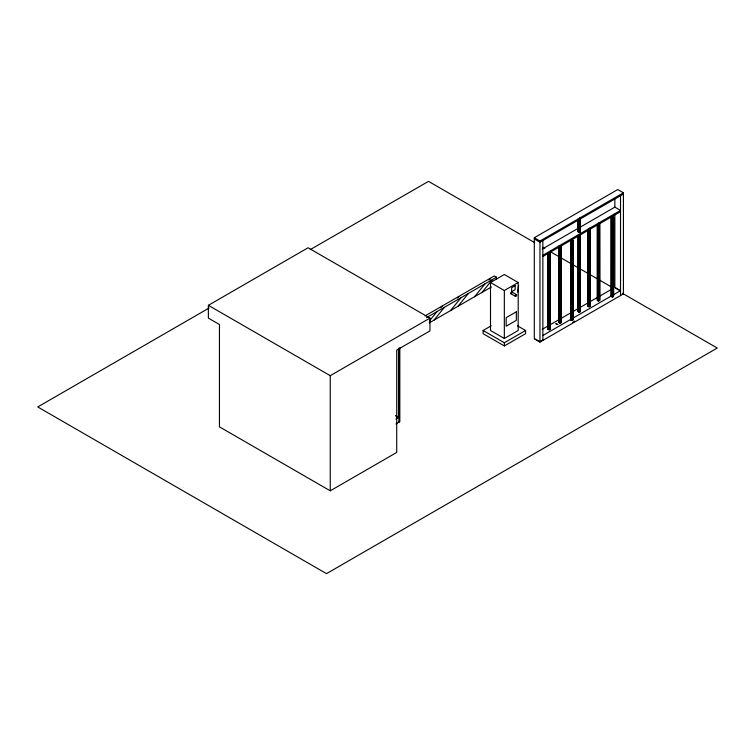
<?xml version="1.0" encoding="UTF-8"?>
<svg xmlns="http://www.w3.org/2000/svg" width="755" height="755" viewBox="0 0 755 755"><rect width="100%" height="100%" fill="white"/><g stroke="black" fill="none" stroke-linecap="round" stroke-linejoin="round"><path stroke-width="1.13" d="M570.714 319.582L571.913 320.28L573.149 319.563L573.149 240.552L571.941 239.863L570.714 240.571L570.752 319.393L542.864 335.494M611.267 217.364C614.645 219.431 613.069 214.505 611.267 217.364L611.267 296.007L572.262 318.525M578.811 310.975C576.046 310.975 581.199 313.108 580.236 310.834M517.581 292.034L518.657 285.447M548.394 328.538C546.828 330.086 551.622 330.067 550.121 328.529M573.149 240.552L571.913 241.27L570.752 240.751M561.342 322.045C561.541 323.357 558.389 323.187 559.115 321.894M589.966 305.52C591.495 307.313 586.201 306.766 588.494 305.416M597.639 299.622C596.356 300.764 599.498 301.396 599.706 300.103L599.706 223.452M611.229 296.196L612.739 296.866L613.504 295.828M429.321 321.026L437.06 311.551M440.826 307.729L442.232 306.011M433.889 320.205L444.44 307.285M457.436 298.131L458.851 296.413M450.509 310.607L461.06 297.687M457.889 306.341L468.449 293.431M474.508 296.753L485.069 283.833M488.825 280.011L490.24 278.293M481.898 292.487L492.449 279.567M579.793 311.853L578.056 311.419L578.84 310.579M208.371 305.322L308.087 247.763L429.954 318.119L429.954 330.907L396.715 350.103L396.715 452.443L330.246 490.816L219.45 426.858L219.45 324.518L208.371 318.119L208.371 305.322L330.246 375.688L429.954 318.119M209.154 307.993L37.75 406.945L326.49 573.649L717.25 348.055L622.365 293.27M310.163 249.678L428.51 181.351L534.615 242.61M534.295 237.74L617.76 189.543L623.432 192.818L623.432 293.884L539.957 342.072L534.295 338.797L534.295 237.74L539.957 241.015L623.432 192.818M623.432 194.044L539.957 242.232L534.295 238.967M425.065 315.911L494.289 275.952L496.507 277.227L496.507 279.501M542.241 249.075L578.547 228.114M580.567 226.944L614.853 207.153L620.525 210.418L542.864 255.256M426.481 317.657L496.507 277.227M490.495 282.521L504.34 274.518L518.194 282.521L518.194 330.492L504.34 338.485L490.495 330.492L490.495 282.521L504.34 290.515L518.194 282.521M542.864 256.483L620.525 211.645M429.274 322.866L491.43 286.985M517.486 325.82L525.574 330.492L525.574 333.691L504.34 345.95L483.106 333.691L483.106 330.492L491.203 325.82M483.106 330.492L504.34 342.751L525.574 330.492M542.241 329.312L548.29 325.82M550.31 324.65L559.38 319.412M561.399 318.251L578.547 308.351M580.567 307.181L611.833 289.137M395.856 419.091L398.876 417.355L396.035 415.712M613.74 294.582L620.525 290.656L614.853 287.391L614.853 214.269M398.517 421.96L399.32 421.498M395.856 423.999L399.82 421.705L399.82 347.706M572.696 322.319L574.715 321.149M540.58 341.232L542.222 340.279M599.111 299.499L599.706 300.103M572.554 318.959L573.149 319.563M615.278 287.995L620.1 290.779M542.779 247.319L544.817 248.499M550.942 252.038L559.106 256.747M561.144 257.927L578.49 267.94M580.529 269.12L612.163 287.381M511.852 291.996L516.467 294.667A0.982 0.566 -60 0 1 516.165 296.186A0.982 0.566 -60 0 1 515.316 295.696A0.982 0.566 -60 0 1 516.467 294.667M510.88 293.695L515.495 296.366M534.936 338.919L539.749 341.704M395.554 415.807L397.489 416.911M620.525 195.724L620.525 295.564M614.853 199.235L614.853 207.153M613.617 216.987L613.617 296.356M613.504 216.817L613.485 296.526M613.315 216.666L613.296 296.677M613.06 216.562L613.041 296.791M612.767 216.496L612.767 218.837M612.739 217.846L612.739 296.866M612.456 216.468L612.456 218.827M612.428 217.874L612.428 296.885M612.145 216.496L612.145 218.856M612.116 217.855L612.116 296.866M611.843 216.572L611.824 296.8M611.588 216.685L611.569 296.687M611.399 216.827L611.38 296.545M611.267 216.996L611.267 296.375M599.545 223.102L599.659 300.282M599.536 222.621L599.536 300.452M599.338 222.772L599.338 300.603M599.111 222.848L599.083 300.716M598.79 224.131L598.79 300.792M598.47 224.16L598.47 300.811M598.158 224.141L598.158 300.792M597.866 224.065L597.866 300.726M597.611 223.961L597.611 300.613M597.441 224.292L597.422 300.471M597.318 224.462L597.309 300.301M590.278 228.001L590.268 306.2M590.155 227.831L590.136 306.37M589.948 228.68L589.948 306.511M589.693 228.793L589.693 306.634M589.391 228.869L589.391 306.7M589.079 228.897L589.079 306.728M588.768 228.869L588.768 306.709M588.494 229.945L588.475 306.634M588.221 229.869L588.221 306.53M587.918 229.558L588.032 306.379M587.881 229.378L587.881 306.03M580.435 217.412L580.406 231.653M580.406 234.003L580.406 311.353M580.302 217.761L580.302 231.832M580.302 234.173L580.302 311.532M580.133 219.092L580.133 231.983M580.133 234.324L580.133 311.683M579.887 218.044L579.887 232.106M579.887 234.446L579.887 311.806M579.604 219.299L579.604 232.191M579.604 235.702L579.604 311.891M579.293 219.337L579.293 232.229M579.293 235.749L579.293 311.928M578.981 219.327L578.981 232.219M578.981 235.739L578.981 311.919M578.679 219.271L578.679 232.162M578.679 235.683L578.679 311.862M578.556 220.413L578.556 230.954M578.556 235.645L578.556 310.654M578.415 219.177L578.415 232.068M578.415 235.579L578.415 311.768M578.207 219.035L578.207 231.936M578.207 235.447L578.207 311.636M578.141 219.516L578.075 231.766M578.141 235.919L578.075 311.466M572.988 240.203L572.979 319.922M572.8 240.062L572.8 319.072M572.781 241.053L572.781 320.063M572.554 239.948L572.526 320.177M572.262 239.882L572.233 320.252M571.941 239.863L571.913 320.28M571.629 239.882L571.601 320.252M571.337 239.958L571.308 320.186M571.082 240.071L571.082 319.082M571.063 241.062L571.063 320.082M570.884 240.222L570.865 319.931M570.714 240.571L570.752 319.761M561.342 245.394L561.333 322.413M561.21 245.922L561.21 322.583M561.012 246.073L561.012 322.725M560.757 246.187L560.757 322.838M560.465 246.262L560.465 322.913M560.153 246.281L560.153 322.942M559.832 246.262L559.832 322.913M559.54 246.196L559.54 322.847M559.295 246.083L559.295 322.744M559.106 245.941L559.106 322.593M558.945 246.772L558.945 322.243M550.414 251.368L550.414 329.208M550.291 251.538L550.291 329.378M550.093 251.689L550.093 329.52M549.838 251.802L549.838 329.633M549.546 251.877L549.546 329.709M549.234 253.076L549.234 329.737M548.913 253.057L548.913 329.709M548.621 252.991L548.621 329.642M548.375 252.878L548.375 329.529M548.187 252.736L548.187 329.388M548.064 252.566L548.064 329.218M542.864 240.562L542.864 340.401M539.957 241.015L539.957 342.072M504.34 290.515L504.34 338.485M504.34 342.751L504.34 345.95M398.876 348.197L398.876 422.253M398.517 349.14L398.517 417.27M330.246 375.688L330.246 490.816M511.711 293.346A0.982 0.566 -60 0 1 510.701 293.44A0.982 0.566 -60 0 1 511.362 292.053A0.982 0.566 -60 0 1 512.032 292.666M489.438 279.605A1.963 1.132 -60 0 1 489.769 279.256M490.127 278.991A1.963 1.132 -60 0 1 490.486 278.84M555.925 323.763L557.813 324.518L555.925 323.763M515.118 285.701L511.654 287.693L511.654 291.694L515.118 289.693L515.118 285.701M516.345 311.806L506.19 317.666L506.19 326.198L516.345 320.328L516.345 311.806"/></g></svg>
